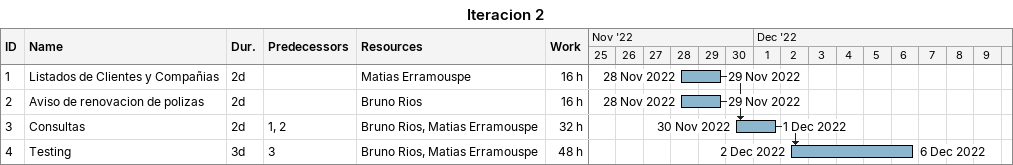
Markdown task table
Iteracion 2

| ID | Task | Duration | Start | Finish | Predecessors | Resources | Work (h) |
|---|---|---|---|---|---|---|---|
| 1 | Listados de Clientes y Compañias | 2d | 2022-11-28 | 2022-11-29 |  | Matias Erramouspe | 16 |
| 2 | Aviso de renovacion de polizas | 2d | 2022-11-28 | 2022-11-29 |  | Bruno Rios | 16 |
| 3 | Consultas | 2d | 2022-11-30 | 2022-12-01 | 1, 2 | Bruno Rios, Matias Erramouspe | 32 |
| 4 | Testing | 3d | 2022-12-02 | 2022-12-06 | 3 | Bruno Rios, Matias Erramouspe | 48 |
